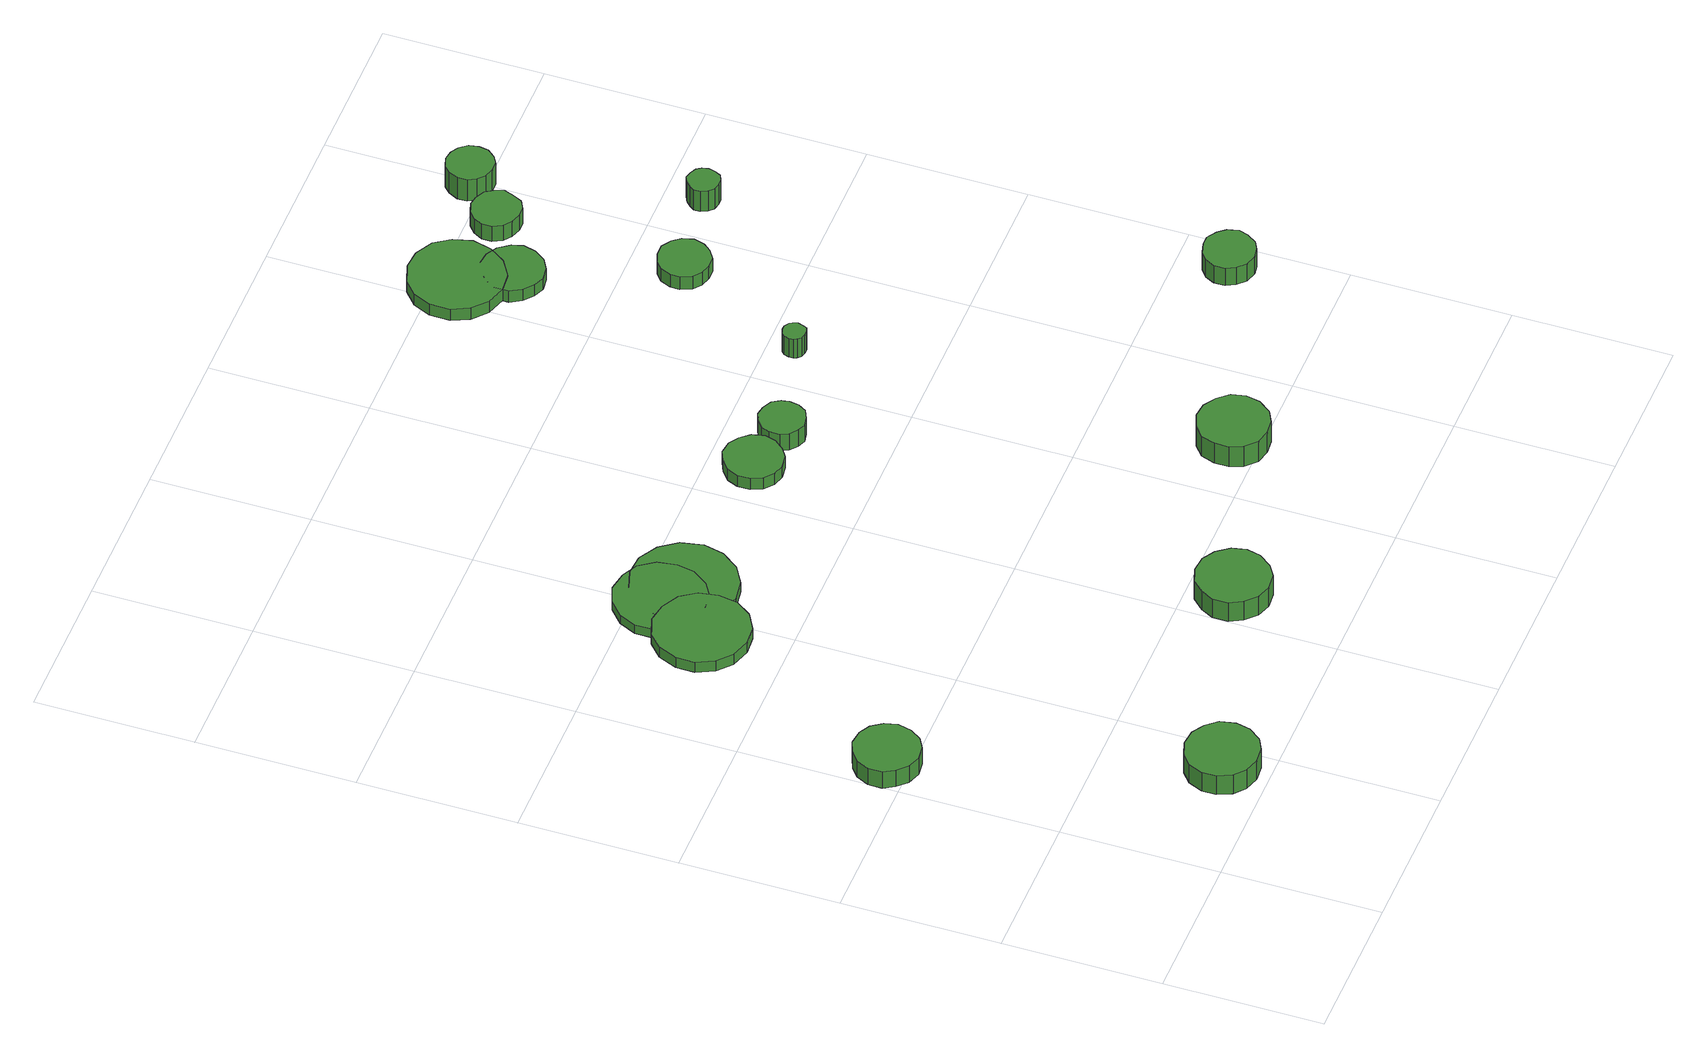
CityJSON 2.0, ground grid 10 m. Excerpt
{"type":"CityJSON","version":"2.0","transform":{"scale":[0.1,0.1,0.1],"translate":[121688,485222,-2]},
"CityObjects":{
"tree1":{"type":"SolitaryVegetationObject","attributes":{"function":"something"},"geometry":[{"type":"MultiSurface","lod":"1","boundaries":[[[0,1,2,3,4,5,6,7,8,9,10,11,12,13,14]],[[15,16,17,18,19,20,21,22,23,24,25,26,27,28,29]],[[0,29,28,1]],[[1,28,27,2]],[[2,27,26,3]],[[3,26,25,4]],[[4,25,24,5]],[[5,24,23,6]],[[6,23,22,7]],[[7,22,21,8]],[[8,21,20,9]],[[9,20,19,10]],[[10,19,18,11]],[[11,18,17,12]],[[12,17,16,13]],[[13,16,15,14]],[[14,15,29,0]]]}]},
"tree2":{"type":"SolitaryVegetationObject","attributes":{"function":"something"},"geometry":[{"type":"MultiSurface","lod":"1","boundaries":[[[30,31,32,33,34,35,36,37,38,39,40,41,42,43,44]],[[45,46,47,48,49,50,51,52,53,54,55,56,57,58,59]],[[30,59,58,31]],[[31,58,57,32]],[[32,57,56,33]],[[33,56,55,34]],[[34,55,54,35]],[[35,54,53,36]],[[36,53,52,37]],[[37,52,51,38]],[[38,51,50,39]],[[39,50,49,40]],[[40,49,48,41]],[[41,48,47,42]],[[42,47,46,43]],[[43,46,45,44]],[[44,45,59,30]]]}]},
"tree3":{"type":"SolitaryVegetationObject","attributes":{"function":"something"}},
"tree4":{"type":"SolitaryVegetationObject","attributes":{"function":"something"}},
"tree5":{"type":"SolitaryVegetationObject","attributes":{"function":"something"}},
"tree6":{"type":"SolitaryVegetationObject","attributes":{"function":"something"}},
"tree7":{"type":"SolitaryVegetationObject","attributes":{"function":"something"},"geometry":[{"type":"MultiSurface","lod":"1","boundaries":[[[60,61,62,63,64,65,66,67,68,69,70,71,72,73,74]],[[75,76,77,78,79,80,81,82,83,84,85,86,87,88,89]],[[60,89,88,61]],[[61,88,87,62]],[[62,87,86,63]],[[63,86,85,64]],[[64,85,84,65]],[[65,84,83,66]],[[66,83,82,67]],[[67,82,81,68]],[[68,81,80,69]],[[69,80,79,70]],[[70,79,78,71]],[[71,78,77,72]],[[72,77,76,73]],[[73,76,75,74]],[[74,75,89,60]]]}]},
"tree8":{"type":"SolitaryVegetationObject","attributes":{"function":"something"}},
"tree9":{"type":"SolitaryVegetationObject","attributes":{"function":"something"},"geometry":[{"type":"MultiSurface","lod":"1","boundaries":[[[90,91,92,93,94,95,96,97,98,99,100,101,102,103,104]],[[105,106,107,108,109,110,111,112,113,114,115,116,117,118,119]],[[90,119,118,91]],[[91,118,117,92]],[[92,117,116,93]],[[93,116,115,94]],[[94,115,114,95]],[[95,114,113,96]],[[96,113,112,97]],[[97,112,111,98]],[[98,111,110,99]],[[99,110,109,100]],[[100,109,108,101]],[[101,108,107,102]],[[102,107,106,103]],[[103,106,105,104]],[[104,105,119,90]]]}]},
"tree10":{"type":"SolitaryVegetationObject","attributes":{"function":"something"},"geometry":[{"type":"MultiSurface","lod":"1","boundaries":[[[120,121,122,123,124,125,126,127,128,129,130,131,132,133,134]],[[135,136,137,138,139,140,141,142,143,144,145,146,147,148,149]],[[120,149,148,121]],[[121,148,147,122]],[[122,147,146,123]],[[123,146,145,124]],[[124,145,144,125]],[[125,144,143,126]],[[126,143,142,127]],[[127,142,141,128]],[[128,141,140,129]],[[129,140,139,130]],[[130,139,138,131]],[[131,138,137,132]],[[132,137,136,133]],[[133,136,135,134]],[[134,135,149,120]]]}]},
"tree11":{"type":"SolitaryVegetationObject","attributes":{"function":"something"}},
"tree12":{"type":"SolitaryVegetationObject","attributes":{"function":"something"},"geometry":[{"type":"MultiSurface","lod":"1","boundaries":[[[150,151,152,153,154,155,156,157,158,159,160,161,162,163,164]],[[165,166,167,168,169,170,171,172,173,174,175,176,177,178,179]],[[150,179,178,151]],[[151,178,177,152]],[[152,177,176,153]],[[153,176,175,154]],[[154,175,174,155]],[[155,174,173,156]],[[156,173,172,157]],[[157,172,171,158]],[[158,171,170,159]],[[159,170,169,160]],[[160,169,168,161]],[[161,168,167,162]],[[162,167,166,163]],[[163,166,165,164]],[[164,165,179,150]]]}]},
"tree13":{"type":"SolitaryVegetationObject","attributes":{"function":"something"}},
"tree14":{"type":"SolitaryVegetationObject","attributes":{"function":"something"}},
"tree15":{"type":"SolitaryVegetationObject","attributes":{"function":"something"}},
"tree16":{"type":"SolitaryVegetationObject","attributes":{"function":"something"}},
"tree17":{"type":"SolitaryVegetationObject","attributes":{"function":"something"}},
"tree18":{"type":"SolitaryVegetationObject","attributes":{"function":"something"},"geometry":[{"type":"MultiSurface","lod":"1","boundaries":[[[180,181,182,183,184,185,186,187,188,189,190,191,192,193,194]],[[195,196,197,198,199,200,201,202,203,204,205,206,207,208,209]],[[180,209,208,181]],[[181,208,207,182]],[[182,207,206,183]],[[183,206,205,184]],[[184,205,204,185]],[[185,204,203,186]],[[186,203,202,187]],[[187,202,201,188]],[[188,201,200,189]],[[189,200,199,190]],[[190,199,198,191]],[[191,198,197,192]],[[192,197,196,193]],[[193,196,195,194]],[[194,195,209,180]]]}]},
"tree19":{"type":"SolitaryVegetationObject","attributes":{"function":"something"},"geometry":[{"type":"MultiSurface","lod":"1","boundaries":[[[210,211,212,213,214,215,216,217,218,219,220,221,222,223,224]],[[225,226,227,228,229,230,231,232,233,234,235,236,237,238,239]],[[210,239,238,211]],[[211,238,237,212]],[[212,237,236,213]],[[213,236,235,214]],[[214,235,234,215]],[[215,234,233,216]],[[216,233,232,217]],[[217,232,231,218]],[[218,231,230,219]],[[219,230,229,220]],[[220,229,228,221]],[[221,228,227,222]],[[222,227,226,223]],[[223,226,225,224]],[[224,225,239,210]]]}]},
"tree20":{"type":"SolitaryVegetationObject","attributes":{"function":"something"},"geometry":[{"type":"MultiSurface","lod":"1","boundaries":[[[240,241,242,243,244,245,246,247,248,249,250,251,252,253,254]],[[255,256,257,258,259,260,261,262,263,264,265,266,267,268,269]],[[240,269,268,241]],[[241,268,267,242]],[[242,267,266,243]],[[243,266,265,244]],[[244,265,264,245]],[[245,264,263,246]],[[246,263,262,247]],[[247,262,261,248]],[[248,261,260,249]],[[249,260,259,250]],[[250,259,258,251]],[[251,258,257,252]],[[252,257,256,253]],[[253,256,255,254]],[[254,255,269,240]]]}]},
"tree21":{"type":"SolitaryVegetationObject","attributes":{"function":"something"}},
"tree22":{"type":"SolitaryVegetationObject","attributes":{"function":"something"},"geometry":[{"type":"MultiSurface","lod":"1","boundaries":[[[270,271,272,273,274,275,276,277,278,279,280,281,282,283,284]],[[285,286,287,288,289,290,291,292,293,294,295,296,297,298,299]],[[270,299,298,271]],[[271,298,297,272]],[[272,297,296,273]],[[273,296,295,274]],[[274,295,294,275]],[[275,294,293,276]],[[276,293,292,277]],[[277,292,291,278]],[[278,291,290,279]],[[279,290,289,280]],[[280,289,288,281]],[[281,288,287,282]],[[282,287,286,283]],[[283,286,285,284]],[[284,285,299,270]]]}]},
"tree23":{"type":"SolitaryVegetationObject","attributes":{"function":"something"}},
"tree24":{"type":"SolitaryVegetationObject","attributes":{"function":"something"},"geometry":[{"type":"MultiSurface","lod":"1","boundaries":[[[300,301,302,303,304,305,306,307,308,309,310,311,312,313,314]],[[315,316,317,318,319,320,321,322,323,324,325,326,327,328,329]],[[300,329,328,301]],[[301,328,327,302]],[[302,327,326,303]],[[303,326,325,304]],[[304,325,324,305]],[[305,324,323,306]],[[306,323,322,307]],[[307,322,321,308]],[[308,321,320,309]],[[309,320,319,310]],[[310,319,318,311]],[[311,318,317,312]],[[312,317,316,313]],[[313,316,315,314]],[[314,315,329,300]]]}]},
"tree25":{"type":"SolitaryVegetationObject","attributes":{"function":"something"},"geometry":[{"type":"MultiSurface","lod":"1","boundaries":[[[330,331,332,333,334,335,336,337,338,339,340,341,342,343,344]],[[345,346,347,348,349,350,351,352,353,354,355,356,357,358,359]],[[330,359,358,331]],[[331,358,357,332]],[[332,357,356,333]],[[333,356,355,334]],[[334,355,354,335]],[[335,354,353,336]],[[336,353,352,337]],[[337,352,351,338]],[[338,351,350,339]],[[339,350,349,340]],[[340,349,348,341]],[[341,348,347,342]],[[342,347,346,343]],[[343,346,345,344]],[[344,345,359,330]]]}]},
"tree26":{"type":"SolitaryVegetationObject","attributes":{"function":"something"},"geometry":[{"type":"MultiSurface","lod":"1","boundaries":[[[360,361,362,363,364,365,366,367,368,369,370,371,372,373,374]],[[375,376,377,378,379,380,381,382,383,384,385,386,387,388,389]],[[360,389,388,361]],[[361,388,387,362]],[[362,387,386,363]],[[363,386,385,364]],[[364,385,384,365]],[[365,384,383,366]],[[366,383,382,367]],[[367,382,381,368]],[[368,381,380,369]],[[369,380,379,370]],[[370,379,378,371]],[[371,378,377,372]],[[372,377,376,373]],[[373,376,375,374]],[[374,375,389,360]]]}]},
"tree27":{"type":"SolitaryVegetationObject","attributes":{"function":"something"}},
"tree28":{"type":"SolitaryVegetationObject","attributes":{"function":"something"},"geometry":[{"type":"MultiSurface","lod":"1","boundaries":[[[390,391,392,393,394,395,396,397,398,399,400,401,402,403,404]],[[405,406,407,408,409,410,411,412,413,414,415,416,417,418,419]],[[390,419,418,391]],[[391,418,417,392]],[[392,417,416,393]],[[393,416,415,394]],[[394,415,414,395]],[[395,414,413,396]],[[396,413,412,397]],[[397,412,411,398]],[[398,411,410,399]],[[399,410,409,400]],[[400,409,408,401]],[[401,408,407,402]],[[402,407,406,403]],[[403,406,405,404]],[[404,405,419,390]]]}]},
"tree29":{"type":"SolitaryVegetationObject","attributes":{"function":"something"}},
"tree30":{"type":"SolitaryVegetationObject","attributes":{"function":"something"}},
"tree31":{"type":"SolitaryVegetationObject","attributes":{"function":"something"}},
"tree32":{"type":"SolitaryVegetationObject","attributes":{"function":"something"},"geometry":[{"type":"MultiSurface","lod":"1","boundaries":[[[420,421,422,423,424,425,426,427,428,429,430,431,432,433,434]],[[435,436,437,438,439,440,441,442,443,444,445,446,447,448,449]],[[420,449,448,421]],[[421,448,447,422]],[[422,447,446,423]],[[423,446,445,424]],[[424,445,444,425]],[[425,444,443,426]],[[426,443,442,427]],[[427,442,441,428]],[[428,441,440,429]],[[429,440,439,430]],[[430,439,438,431]],[[431,438,437,432]],[[432,437,436,433]],[[433,436,435,434]],[[434,435,449,420]]]}]},
"tree33":{"type":"SolitaryVegetationObject","attributes":{"function":"something"}},
"tree34":{"type":"SolitaryVegetationObject","attributes":{"function":"something"}},
"tree35":{"type":"SolitaryVegetationObject","attributes":{"function":"something"},"geometry":[{"type":"MultiSurface","lod":"1","boundaries":[[[450,451,452,453,454,455,456,457,458,459,460,461,462,463,464]],[[465,466,467,468,469,470,471,472,473,474,475,476,477,478,479]],[[450,479,478,451]],[[451,478,477,452]],[[452,477,476,453]],[[453,476,475,454]],[[454,475,474,455]],[[455,474,473,456]],[[456,473,472,457]],[[457,472,471,458]],[[458,471,470,459]],[[459,470,469,460]],[[460,469,468,461]],[[461,468,467,462]],[[462,467,466,463]],[[463,466,465,464]],[[464,465,479,450]]]}]},
"tree36":{"type":"SolitaryVegetationObject","attributes":{"function":"something"},"geometry":[{"type":"MultiSurface","lod":"1","boundaries":[[[480,481,482,483,484,485,486,487,488,489,490,491,492,493,494]],[[495,496,497,498,499,500,501,502,503,504,505,506,507,508,509]],[[480,509,508,481]],[[481,508,507,482]],[[482,507,506,483]],[[483,506,505,484]],[[484,505,504,485]],[[485,504,503,486]],[[486,503,502,487]],[[487,502,501,488]],[[488,501,500,489]],[[489,500,499,490]],[[490,499,498,491]],[[491,498,497,492]],[[492,497,496,493]],[[493,496,495,494]],[[494,495,509,480]]]}]}
},
"vertices":[
[41,215,23],[39,223,23],[34,230,23],[27,234,23],[18,235,23],[10,232,23],[4,227,23],[0,219,23],[0,210,23],[4,203,23],[10,197,23],[18,194,23],[27,195,23],[34,199,23],[39,206,23],[39,206,10],[34,199,10],[27,195,10],[18,194,10],[10,197,10],[4,203,10],[0,210,10],[0,219,10],[4,227,10],[10,232,10],[18,235,10],[27,234,10],[34,230,10],[39,223,10],[41,215,10],
[107,29,25],[105,39,25],[99,46,25],[91,51,25],[81,52,25],[72,49,25],[65,43,25],[61,34,25],[61,25,25],[65,16,25],[72,10,25],[81,7,25],[91,8,25],[99,12,25],[105,20,25],[105,20,10],[99,12,10],[91,8,10],[81,7,10],[72,10,10],[65,16,10],[61,25,10],[61,34,10],[65,43,10],[72,49,10],[81,52,10],[91,51,10],[99,46,10],[105,39,10],[107,29,10],
[113,352,18],[111,364,18],[104,374,18],[93,380,18],[81,382,18],[69,378,18],[60,370,18],[55,358,18],[55,346,18],[60,335,18],[69,327,18],[81,323,18],[93,324,18],[104,330,18],[111,340,18],[111,340,10],[104,330,10],[93,324,10],[81,323,10],[69,327,10],[60,335,10],[55,346,10],[55,358,10],[60,370,10],[69,378,10],[81,382,10],[93,380,10],[104,374,10],[111,364,10],[113,352,10],
[130,384,17],[128,396,17],[121,406,17],[111,411,17],[99,413,17],[88,409,17],[79,401,17],[74,390,17],[74,378,17],[79,367,17],[88,360,17],[99,356,17],[111,357,17],[121,363,17],[128,373,17],[128,373,10],[121,363,10],[111,357,10],[99,356,10],[88,360,10],[79,367,10],[74,378,10],[74,390,10],[79,401,10],[88,409,10],[99,413,10],[111,411,10],[121,406,10],[128,396,10],[130,384,10],
[151,375,17],[148,389,17],[140,400,17],[128,407,17],[115,408,17],[102,404,17],[91,395,17],[86,382,17],[86,368,17],[91,356,17],[102,347,17],[115,342,17],[128,344,17],[140,351,17],[148,362,17],[148,362,10],[140,351,10],[128,344,10],[115,342,10],[102,347,10],[91,356,10],[86,368,10],[86,382,10],[91,395,10],[102,404,10],[115,408,10],[128,407,10],[140,400,10],[148,389,10],[151,375,10],
[247,73,25],[245,82,25],[239,90,25],[231,95,25],[221,96,25],[212,93,25],[205,86,25],[201,78,25],[201,68,25],[205,60,25],[212,53,25],[221,50,25],[231,51,25],[239,56,25],[245,64,25],[245,64,10],[239,56,10],[231,51,10],[221,50,10],[212,53,10],[205,60,10],[201,68,10],[201,78,10],[205,86,10],[212,93,10],[221,96,10],[231,95,10],[239,90,10],[245,82,10],[247,73,10],
[248,372,19],[246,380,19],[241,386,19],[235,390,19],[227,391,19],[220,388,19],[214,383,19],[211,376,19],[211,368,19],[214,361,19],[220,356,19],[227,354,19],[235,355,19],[241,359,19],[246,365,19],[246,365,10],[241,359,10],[235,355,10],[227,354,10],[220,356,10],[214,361,10],[211,368,10],[211,376,10],[214,383,10],[220,388,10],[227,391,10],[235,390,10],[241,386,10],[246,380,10],[248,372,10],
[276,367,23],[275,372,23],[272,377,23],[266,380,23],[260,381,23],[255,379,23],[250,375,23],[248,370,23],[248,363,23],[250,358,23],[255,354,23],[260,352,23],[266,353,23],[272,356,23],[275,361,23],[275,361,10],[272,356,10],[266,353,10],[260,352,10],[255,354,10],[250,358,10],[248,363,10],[248,370,10],[250,375,10],[255,379,10],[260,381,10],[266,380,10],[272,377,10],[275,372,10],[276,367,10],
[368,117,26],[366,126,26],[360,133,26],[352,138,26],[343,139,26],[334,136,26],[327,130,26],[324,121,26],[324,112,26],[327,104,26],[334,97,26],[343,95,26],[352,96,26],[360,100,26],[366,108,26],[366,108,10],[360,100,10],[352,96,10],[343,95,10],[334,97,10],[327,104,10],[324,112,10],[324,121,10],[327,130,10],[334,136,10],[343,139,10],[352,138,10],[360,133,10],[366,126,10],[368,117,10],
[338,384,25],[337,387,25],[336,389,25],[333,391,25],[330,391,25],[327,390,25],[325,388,25],[324,385,25],[324,382,25],[325,380,25],[327,378,25],[330,377,25],[333,377,25],[336,378,25],[337,381,25],[337,381,10],[336,378,10],[333,377,10],[330,377,10],[327,378,10],[325,380,10],[324,382,10],[324,385,10],[325,388,10],[327,390,10],[330,391,10],[333,391,10],[336,389,10],[337,387,10],[338,384,10],
[345,588,19],[342,600,19],[335,610,19],[324,616,19],[312,617,19],[300,613,19],[291,605,19],[286,594,19],[286,581,19],[291,570,19],[300,562,19],[312,558,19],[324,559,19],[335,566,19],[342,576,19],[342,576,10],[335,566,10],[324,559,10],[312,558,10],[300,562,10],[291,570,10],[286,581,10],[286,594,10],[291,605,10],[300,613,10],[312,617,10],[324,616,10],[335,610,10],[342,600,10],[345,588,10],
[351,559,19],[349,566,19],[344,573,19],[337,577,19],[329,578,19],[322,575,19],[316,570,19],[312,563,19],[312,554,19],[316,547,19],[322,542,19],[329,539,19],[337,540,19],[344,544,19],[349,551,19],[349,551,10],[344,544,10],[337,540,10],[329,539,10],[322,542,10],[316,547,10],[312,554,10],[312,563,10],[316,570,10],[322,575,10],[329,578,10],[337,577,10],[344,573,10],[349,566,10],[351,559,10],
[389,467,20],[387,474,20],[383,479,20],[377,483,20],[370,483,20],[364,481,20],[359,477,20],[356,470,20],[356,464,20],[359,457,20],[364,453,20],[370,451,20],[377,451,20],[383,455,20],[387,460,20],[387,460,10],[383,455,10],[377,451,10],[370,451,10],[364,453,10],[359,457,10],[356,464,10],[356,470,10],[359,477,10],[364,481,10],[370,483,10],[377,483,10],[383,479,10],[387,474,10],[389,467,10],
[500,169,24],[498,176,24],[494,181,24],[488,185,24],[482,185,24],[475,183,24],[470,179,24],[467,173,24],[467,166,24],[470,160,24],[475,155,24],[482,153,24],[488,154,24],[494,157,24],[498,163,24],[498,163,10],[494,157,10],[488,154,10],[482,153,10],[475,155,10],[470,160,10],[467,166,10],[467,173,10],[470,179,10],[475,183,10],[482,185,10],[488,185,10],[494,181,10],[498,176,10],[500,169,10],
[388,584,22],[386,590,22],[383,595,22],[377,598,22],[371,599,22],[365,597,22],[360,593,22],[357,587,22],[357,581,22],[360,575,22],[365,571,22],[371,569,22],[377,569,22],[383,572,22],[386,578,22],[386,578,10],[383,572,10],[377,569,10],[371,569,10],[365,571,10],[360,575,10],[357,581,10],[357,587,10],[360,593,10],[365,597,10],[371,599,10],[377,598,10],[383,595,10],[386,590,10],[388,584,10],
[442,477,26],[441,481,26],[439,484,26],[435,486,26],[431,487,26],[427,485,26],[424,482,26],[422,479,26],[422,475,26],[424,471,26],[427,468,26],[431,467,26],[435,467,26],[439,469,26],[441,473,26],[441,473,10],[439,469,10],[435,467,10],[431,467,10],[427,468,10],[424,471,10],[422,475,10],[422,479,10],[424,482,10],[427,485,10],[431,487,10],[435,486,10],[439,484,10],[441,481,10],[442,477,10],
[413,609,27],[412,615,27],[408,620,27],[403,623,27],[397,624,27],[391,622,27],[387,618,27],[384,612,27],[384,606,27],[387,601,27],[391,597,27],[397,595,27],[403,595,27],[408,598,27],[412,603,27],[412,603,10],[408,598,10],[403,595,10],[397,595,10],[391,597,10],[387,601,10],[384,606,10],[384,612,10],[387,618,10],[391,622,10],[397,624,10],[403,623,10],[408,620,10],[412,615,10],[413,609,10]
]}
